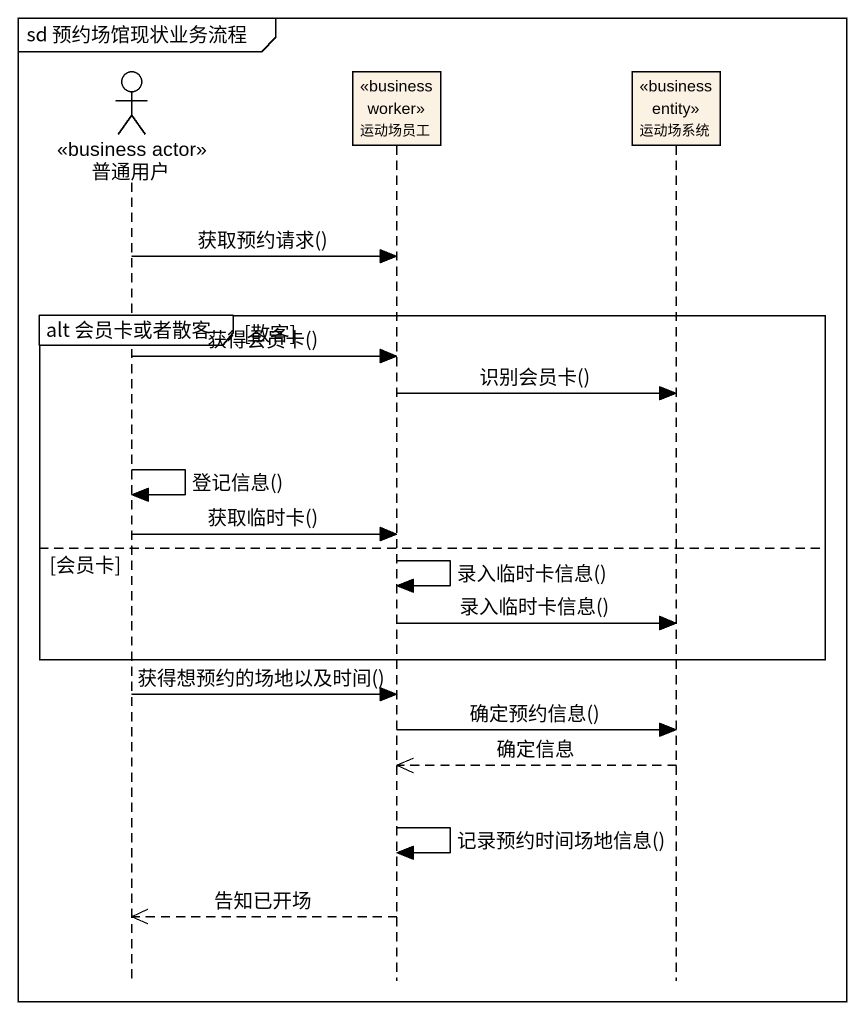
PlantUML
@startuml
mainframe sd 预约场馆现状业务流程
hide footbox
actor 普通用户 <<business actor>>
participant 运动场员工 <<business worker>>
participant 运动场系统 <<business entity>>

普通用户 -> 运动场员工 : 获取预约请求()
group alt 会员卡或者散客 [散客]
  普通用户 -> 运动场员工 : 获得会员卡()
  运动场员工 -> 运动场系统 : 识别会员卡()
  普通用户 -> 普通用户 : 登记信息()
  普通用户 -> 运动场员工 : 获取临时卡()
else 会员卡
  运动场员工 -> 运动场员工 : 录入临时卡信息()
  运动场员工 -> 运动场系统 : 录入临时卡信息()
end
普通用户 -> 运动场员工 : 获得想预约的场地以及时间()
运动场员工 -> 运动场系统 : 确定预约信息()
运动场系统 -->> 运动场员工 : 确定信息
运动场员工 -> 运动场员工 : 记录预约时间场地信息()
运动场员工 -->> 普通用户 : 告知已开场
@enduml
